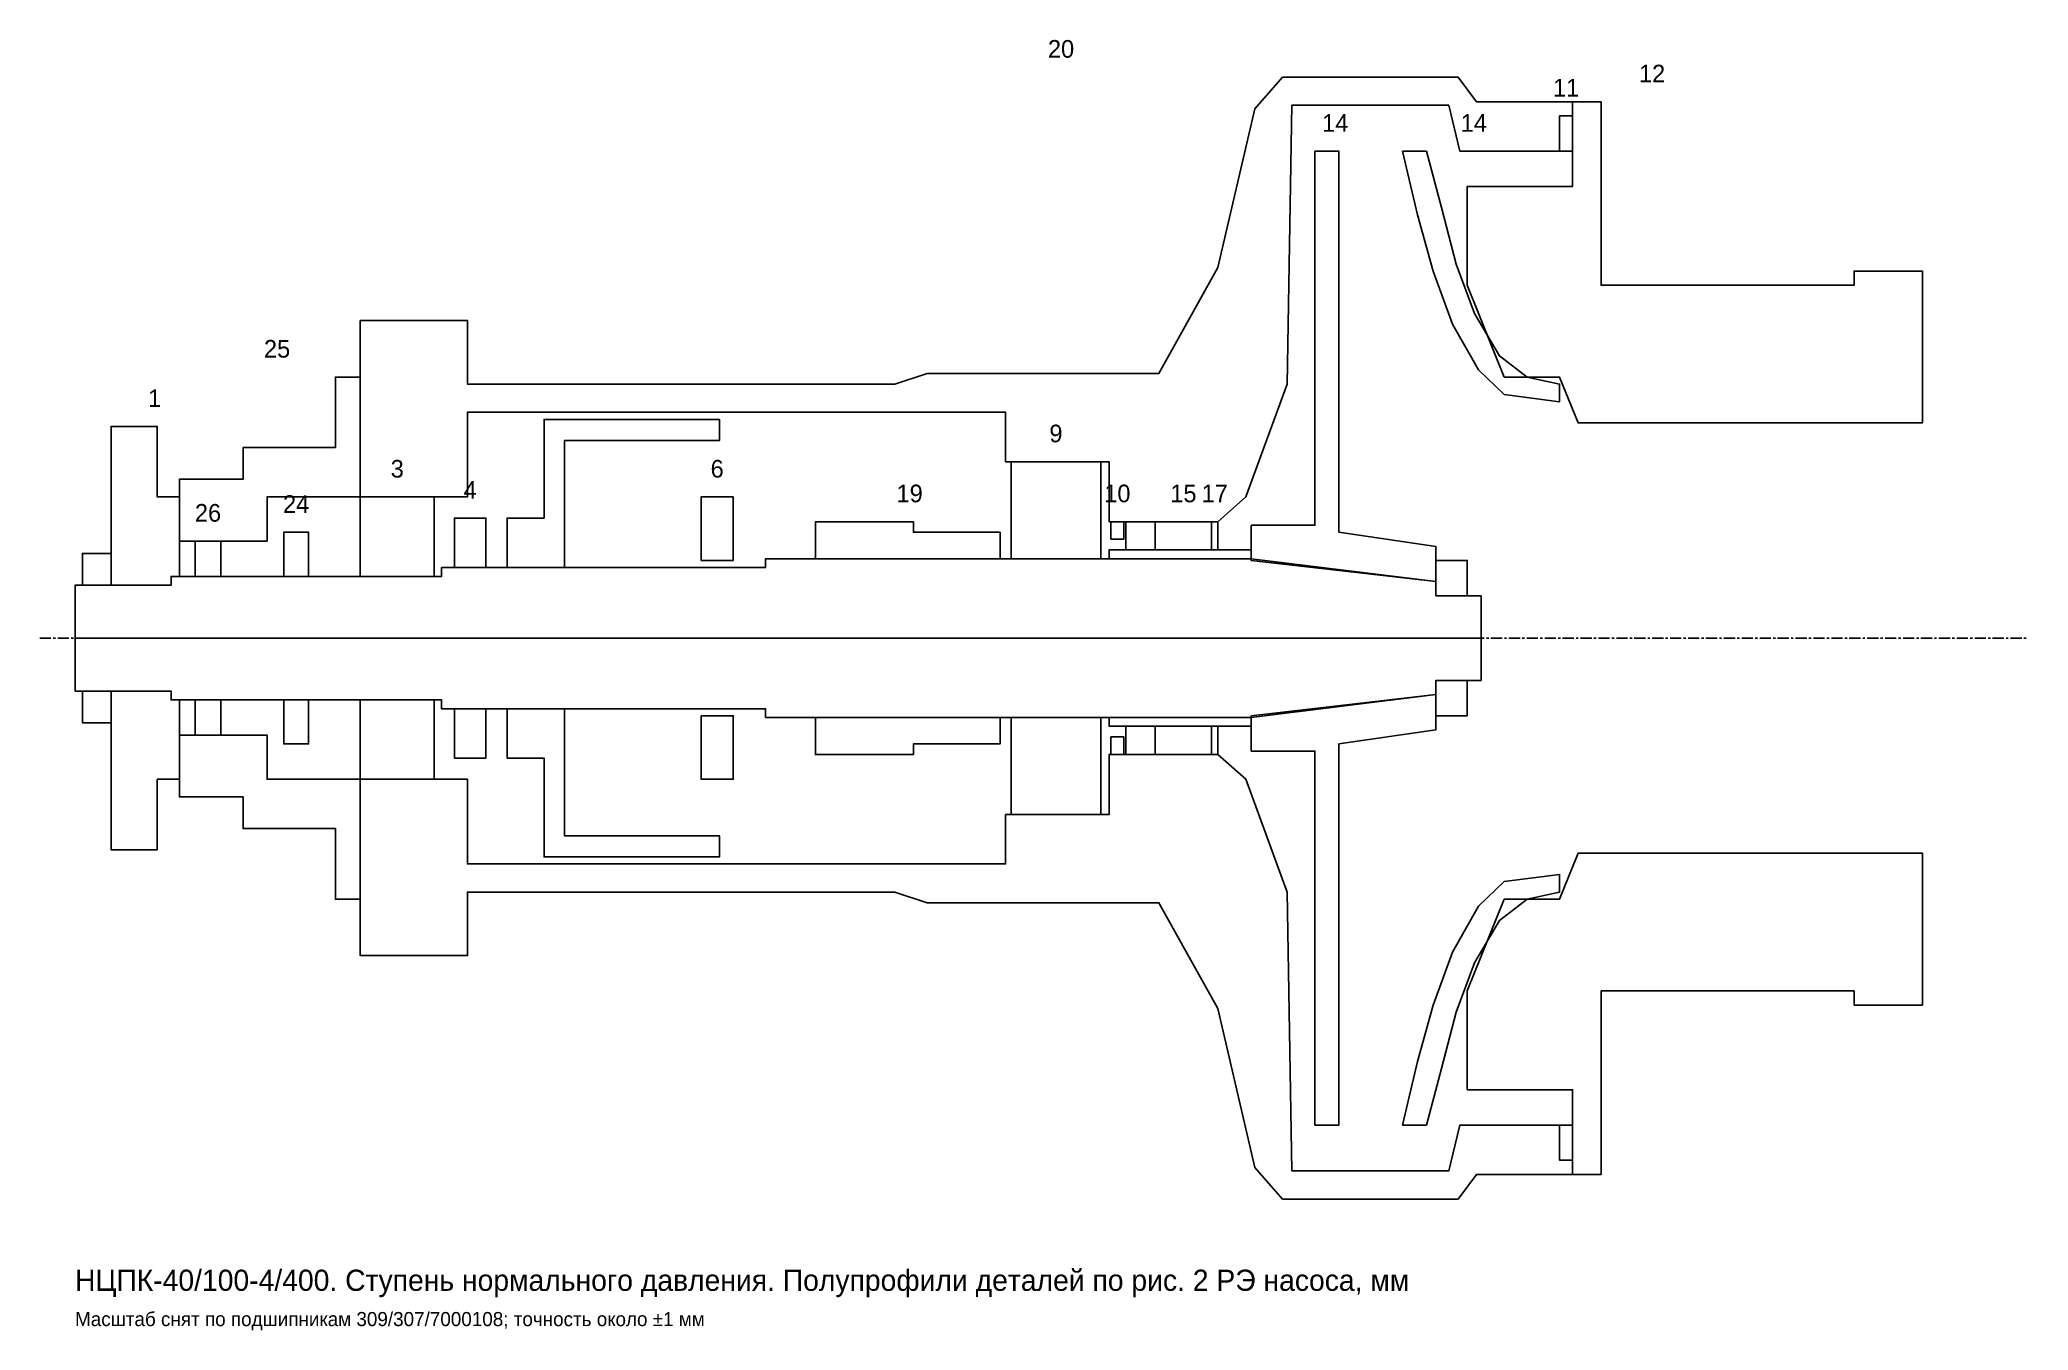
# Model space of a CAD drawing. Header units: metres. Extents: x -10 to 554, y -196 to 170.
import ezdxf
from ezdxf.enums import TextEntityAlignment as Align

# ---------------------------------------------------------------- set-up
doc = ezdxf.new("R2010")
doc.units = ezdxf.units.M
doc.linetypes.add('CENTER', pattern=[5.08, 3.175, -0.635, 0.635, -0.635])
for name, color, linetype, true_color in [('Baraban_mufty', 7, 'Continuous', 0xb77f3f), ('Gaika_vala', 7, 'Continuous', 0x72777f), ('Gayka_6', 7, 'Continuous', 0x72777f), ('Gayka_kolesa', 7, 'Continuous', 0x72777f), ('Gilza_vala', 7, 'Continuous', 0xb2b2bc), ('Kolco_10', 7, 'Continuous', 0x141414), ('Kolco_11', 7, 'Continuous', 0x141414), ('Kolco_17', 7, 'Continuous', 0x141414), ('Korpus_nasosa_20', 7, 'Continuous', 0x8c99a8), ('Korpus_zadney_opory_25', 7, 'Continuous', 0x8e99a3), ('Kryshka_12', 7, 'Continuous', 0x99a3af), ('Manzheta_26', 7, 'Continuous', 0x141414), ('Nazhimnaya_vtulka_salnika', 7, 'Continuous', 0x7f848e), ('Peredniy_disk', 7, 'Continuous', 0xcca054), ('Podshipnik_307_3', 7, 'Continuous', 0x383a44), ('Podshipnik_309_9', 7, 'Continuous', 0x383a44), ('Podshipnik_7000108_4', 7, 'Continuous', 0x383a44), ('Polumufta_1', 7, 'Continuous', 0x6b7787), ('Rotor_tahometra_24', 7, 'Continuous', 0xa58c4c), ('Salnik_15', 7, 'Continuous', 0x1e1e1e), ('Stupica_i_zadniy_disk', 7, 'Continuous', 0xcca054), ('Val', 7, 'Continuous', 0xc6c9d1), ('Vtulka_19', 7, 'Continuous', 0xb29e6b)]:
    doc.layers.add(name, color=color, linetype=linetype, true_color=true_color)
doc.layers.add('OS', color=1, linetype='CENTER')

msp = doc.modelspace()

# ---------------------------------------------------------------- linework, layer by layer
at = {"layer": 'Baraban_mufty'}
for points in [[(122.51, 20), (122.51, 34), (132.98, 34), (132.98, 62), (182.72, 62), (182.72, 56), (138.74, 56), (138.74, 20)], [(122.51, -20), (122.51, -34), (132.98, -34), (132.98, -62), (182.72, -62), (182.72, -56), (138.74, -56), (138.74, -20)]]:
    msp.add_lwpolyline(points, close=True, dxfattribs=at)
at = {"layer": 'Gaika_vala'}
for points in [[(2.09, 15), (2.09, 24), (10.21, 24), (10.21, 15)], [(2.09, -15), (2.09, -24), (10.21, -24), (10.21, -15)]]:
    msp.add_lwpolyline(points, close=True, dxfattribs=at)
at = {"layer": 'Gayka_6'}
for points in [[(177.49, 22), (177.49, 40), (186.65, 40), (186.65, 22)], [(177.49, -22), (177.49, -40), (186.65, -40), (186.65, -22)]]:
    msp.add_lwpolyline(points, close=True, dxfattribs=at)
at = {"layer": 'Gayka_kolesa'}
for points in [[(385.86, 12), (385.86, 22), (394.76, 22), (394.76, 12)], [(385.86, -12), (385.86, -22), (394.76, -22), (394.76, -12)]]:
    msp.add_lwpolyline(points, close=True, dxfattribs=at)
at = {"layer": 'Gilza_vala'}
for points in [[(293.19, 22.5), (293.19, 25), (333.51, 25), (333.51, 22.5)], [(293.19, -22.5), (293.19, -25), (333.51, -25), (333.51, -22.5)]]:
    msp.add_lwpolyline(points, close=True, dxfattribs=at)
at = {"layer": 'Kolco_10'}
for points in [[(293.72, 28), (293.72, 33), (297.38, 33), (297.38, 28)], [(293.72, -28), (293.72, -33), (297.38, -33), (297.38, -28)]]:
    msp.add_lwpolyline(points, close=True, dxfattribs=at)
at = {"layer": 'Kolco_11'}
for points in [[(420.94, 138), (420.94, 148), (424.61, 148), (424.61, 138)], [(420.94, -138), (420.94, -148), (424.61, -148), (424.61, -138)]]:
    msp.add_lwpolyline(points, close=True, dxfattribs=at)
at = {"layer": 'Kolco_17'}
for points in [[(322.25, 25), (322.25, 33), (324.08, 33), (324.08, 25)], [(322.25, -25), (322.25, -33), (324.08, -33), (324.08, -25)]]:
    msp.add_lwpolyline(points, close=True, dxfattribs=at)
at = {"layer": 'Korpus_nasosa_20'}
for points in [[(80.89, 40), (80.89, 90), (111.26, 90), (111.26, 72), (232.46, 72), (241.62, 75), (307.33, 75), (324.08, 105), (334.55, 150), (342.41, 159), (392.15, 159), (397.38, 152), (424.61, 152), (424.61, 138), (392.67, 138), (389.53, 151), (345.03, 151), (343.72, 72), (331.94, 40), (324.08, 33), (293.19, 33), (293.19, 50), (263.87, 50), (263.87, 64), (111.26, 64), (111.26, 40)], [(80.89, -40), (80.89, -90), (111.26, -90), (111.26, -72), (232.46, -72), (241.62, -75), (307.33, -75), (324.08, -105), (334.55, -150), (342.41, -159), (392.15, -159), (397.38, -152), (424.61, -152), (424.61, -138), (392.67, -138), (389.53, -151), (345.03, -151), (343.72, -72), (331.94, -40), (324.08, -33), (293.19, -33), (293.19, -50), (263.87, -50), (263.87, -64), (111.26, -64), (111.26, -40)]]:
    msp.add_lwpolyline(points, close=True, dxfattribs=at)
at = {"layer": 'Korpus_zadney_opory_25'}
for points in [[(29.58, 27.5), (29.58, 45), (47.64, 45), (47.64, 54), (73.82, 54), (73.82, 74), (80.89, 74), (80.89, 40), (54.45, 40), (54.45, 27.5)], [(29.58, -27.5), (29.58, -45), (47.64, -45), (47.64, -54), (73.82, -54), (73.82, -74), (80.89, -74), (80.89, -40), (54.45, -40), (54.45, -27.5)]]:
    msp.add_lwpolyline(points, close=True, dxfattribs=at)
at = {"layer": 'Kryshka_12'}
for points in [[(394.76, 100), (394.76, 128), (424.61, 128), (424.61, 152), (432.72, 152), (432.72, 100), (504.45, 100), (504.45, 104), (523.82, 104), (523.82, 61), (426.18, 61), (420.94, 74), (405.24, 74)], [(394.76, -100), (394.76, -128), (424.61, -128), (424.61, -152), (432.72, -152), (432.72, -100), (504.45, -100), (504.45, -104), (523.82, -104), (523.82, -61), (426.18, -61), (420.94, -74), (405.24, -74)]]:
    msp.add_lwpolyline(points, close=True, dxfattribs=at)
at = {"layer": 'Manzheta_26'}
for points in [[(34.03, 17.5), (34.03, 27.5), (41.36, 27.5), (41.36, 17.5)], [(34.03, -17.5), (34.03, -27.5), (41.36, -27.5), (41.36, -17.5)]]:
    msp.add_lwpolyline(points, close=True, dxfattribs=at)
at = {"layer": 'Nazhimnaya_vtulka_salnika'}
for points in [[(297.91, 25), (297.91, 33), (306.28, 33), (306.28, 25)], [(297.91, -25), (297.91, -33), (306.28, -33), (306.28, -25)]]:
    msp.add_lwpolyline(points, close=True, dxfattribs=at)
at = {"layer": 'OS'}
msp.add_line((-10, 0), (553.82, 0), dxfattribs=at)
at = {"layer": 'Peredniy_disk'}
for points in [[(383.25, 138), (387.43, 122), (391.62, 106), (396.86, 92), (403.93, 80), (411.78, 74), (420.94, 72), (420.94, 67), (405.24, 69), (397.91, 76), (390.58, 89), (385.08, 104), (380.63, 120), (376.44, 138)], [(383.25, -138), (387.43, -122), (391.62, -106), (396.86, -92), (403.93, -80), (411.78, -74), (420.94, -72), (420.94, -67), (405.24, -69), (397.91, -76), (390.58, -89), (385.08, -104), (380.63, -120), (376.44, -138)]]:
    msp.add_lwpolyline(points, close=True, dxfattribs=at)
at = {"layer": 'Podshipnik_307_3'}
for points in [[(80.89, 17.5), (80.89, 40), (101.83, 40), (101.83, 17.5)], [(80.89, -17.5), (80.89, -40), (101.83, -40), (101.83, -17.5)]]:
    msp.add_lwpolyline(points, close=True, dxfattribs=at)
at = {"layer": 'Podshipnik_309_9'}
for points in [[(265.45, 22.5), (265.45, 50), (290.84, 50), (290.84, 22.5)], [(265.45, -22.5), (265.45, -50), (290.84, -50), (290.84, -22.5)]]:
    msp.add_lwpolyline(points, close=True, dxfattribs=at)
at = {"layer": 'Podshipnik_7000108_4'}
for points in [[(107.59, 20), (107.59, 34), (116.49, 34), (116.49, 20)], [(107.59, -20), (107.59, -34), (116.49, -34), (116.49, -20)]]:
    msp.add_lwpolyline(points, close=True, dxfattribs=at)
at = {"layer": 'Polumufta_1'}
for points in [[(10.21, 15), (10.21, 60), (23.3, 60), (23.3, 40), (29.58, 40), (29.58, 17.5), (27.23, 17.5), (27.23, 15)], [(10.21, -15), (10.21, -60), (23.3, -60), (23.3, -40), (29.58, -40), (29.58, -17.5), (27.23, -17.5), (27.23, -15)]]:
    msp.add_lwpolyline(points, close=True, dxfattribs=at)
at = {"layer": 'Rotor_tahometra_24'}
for points in [[(59.16, 17.5), (59.16, 30), (66.23, 30), (66.23, 17.5)], [(59.16, -17.5), (59.16, -30), (66.23, -30), (66.23, -17.5)]]:
    msp.add_lwpolyline(points, close=True, dxfattribs=at)
at = {"layer": 'Salnik_15'}
for points in [[(306.28, 25), (306.28, 33), (322.25, 33), (322.25, 25)], [(306.28, -25), (306.28, -33), (322.25, -33), (322.25, -25)]]:
    msp.add_lwpolyline(points, close=True, dxfattribs=at)
at = {"layer": 'Stupica_i_zadniy_disk'}
for points in [[(333.51, 22), (333.51, 32), (351.57, 32), (351.57, 138), (358.38, 138), (358.38, 30), (385.86, 26), (385.86, 16)], [(333.51, -22), (333.51, -32), (351.57, -32), (351.57, -138), (358.38, -138), (358.38, -30), (385.86, -26), (385.86, -16)]]:
    msp.add_lwpolyline(points, close=True, dxfattribs=at)
at = {"layer": 'Val'}
for points in [[(0, 0), (0, 15), (27.23, 15), (27.23, 17.5), (103.93, 17.5), (103.93, 20), (195.81, 20), (195.81, 22.5), (333.51, 22.5), (385.86, 16), (385.86, 12), (398.69, 12), (398.69, 0)], [(0, 0), (0, -15), (27.23, -15), (27.23, -17.5), (103.93, -17.5), (103.93, -20), (195.81, -20), (195.81, -22.5), (333.51, -22.5), (385.86, -16), (385.86, -12), (398.69, -12), (398.69, 0)]]:
    msp.add_lwpolyline(points, close=True, dxfattribs=at)
at = {"layer": 'Vtulka_19'}
for points in [[(209.95, 22.5), (209.95, 33), (237.7, 33), (237.7, 30), (262.3, 30), (262.3, 22.5)], [(209.95, -22.5), (209.95, -33), (237.7, -33), (237.7, -30), (262.3, -30), (262.3, -22.5)]]:
    msp.add_lwpolyline(points, close=True, dxfattribs=at)

# ---------------------------------------------------------------- texts
for s, height, p in [('НЦПК-40/100-4/400. Ступень нормального давления. Полупрофили деталей по рис. 2 РЭ насоса, мм', 6, (0, -185)), ('Масштаб снят по подшипникам 309/307/7000108; точность около ±1 мм', 4, (0, -195))]:
    msp.add_text(s, height=height).set_placement(p)
at = {"layer": 'Gayka_6'}
msp.add_text('6', height=5, dxfattribs=at).set_placement((182.07, 44), align=Align.BOTTOM_CENTER)
at = {"layer": 'Kolco_10'}
msp.add_text('10', height=5, dxfattribs=at).set_placement((295.55, 37), align=Align.BOTTOM_CENTER)
at = {"layer": 'Kolco_11'}
msp.add_text('11', height=5, dxfattribs=at).set_placement((422.77, 152), align=Align.BOTTOM_CENTER)
at = {"layer": 'Kolco_17'}
msp.add_text('17', height=5, dxfattribs=at).set_placement((323.17, 37), align=Align.BOTTOM_CENTER)
at = {"layer": 'Korpus_nasosa_20'}
msp.add_text('20', height=5, dxfattribs=at).set_placement((279.58, 163), align=Align.BOTTOM_CENTER)
at = {"layer": 'Korpus_zadney_opory_25'}
msp.add_text('25', height=5, dxfattribs=at).set_placement((57.28, 78), align=Align.BOTTOM_CENTER)
at = {"layer": 'Kryshka_12'}
msp.add_text('12', height=5, dxfattribs=at).set_placement((447.16, 156), align=Align.BOTTOM_CENTER)
at = {"layer": 'Manzheta_26'}
msp.add_text('26', height=5, dxfattribs=at).set_placement((37.7, 31.5), align=Align.BOTTOM_CENTER)
at = {"layer": 'Peredniy_disk'}
msp.add_text('14', height=5, dxfattribs=at).set_placement((396.62, 142), align=Align.BOTTOM_CENTER)
at = {"layer": 'Podshipnik_307_3'}
msp.add_text('3', height=5, dxfattribs=at).set_placement((91.36, 44), align=Align.BOTTOM_CENTER)
at = {"layer": 'Podshipnik_309_9'}
msp.add_text('9', height=5, dxfattribs=at).set_placement((278.14, 54), align=Align.BOTTOM_CENTER)
at = {"layer": 'Podshipnik_7000108_4'}
msp.add_text('4', height=5, dxfattribs=at).set_placement((112.04, 38), align=Align.BOTTOM_CENTER)
at = {"layer": 'Polumufta_1'}
msp.add_text('1', height=5, dxfattribs=at).set_placement((22.58, 64), align=Align.BOTTOM_CENTER)
at = {"layer": 'Rotor_tahometra_24'}
msp.add_text('24', height=5, dxfattribs=at).set_placement((62.7, 34), align=Align.BOTTOM_CENTER)
at = {"layer": 'Salnik_15'}
msp.add_text('15', height=5, dxfattribs=at).set_placement((314.27, 37), align=Align.BOTTOM_CENTER)
at = {"layer": 'Stupica_i_zadniy_disk'}
msp.add_text('14', height=5, dxfattribs=at).set_placement((357.33, 142), align=Align.BOTTOM_CENTER)
at = {"layer": 'Vtulka_19'}
msp.add_text('19', height=5, dxfattribs=at).set_placement((236.65, 37), align=Align.BOTTOM_CENTER)

doc.saveas('drawing.dxf')
